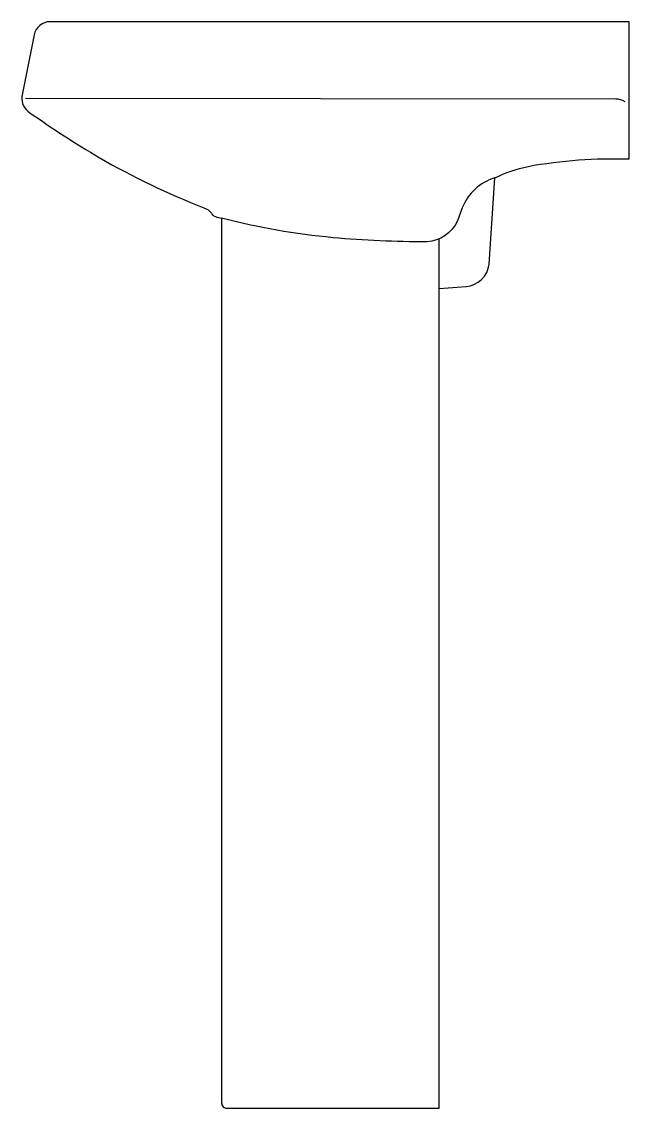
# Model space of a CAD drawing. Header units: millimetres. Extents: x -2937.355 to -2936.908, y 2957.859 to 2958.659.
import ezdxf

# ---------------------------------------------------------------- set-up
doc = ezdxf.new("R2010")
doc.units = ezdxf.units.MM
doc.header["$LTSCALE"] = 10
doc.layers.add('banheiro_louças', color=2, linetype='Continuous')

msp = doc.modelspace()

# ---------------------------------------------------------------- linework, layer by layer
at = {"layer": 'banheiro_louças'}
msp.add_lwpolyline([(-2937.35523, 2958.60407, 0.28655), (-2937.34923, 2958.59207, 0.02097), (-2937.29823, 2958.55907, 0.037667), (-2937.22123, 2958.52207, -0.143554), (-2937.21573, 2958.51807, 0.171171), (-2937.21273, 2958.51557, 0.00221), (-2937.20823, 2958.51439), (-2937.20823, 2957.86307, 0.414214), (-2937.20423, 2957.85907), (-2937.04823, 2957.85907), (-2937.04823, 2958.46257), (-2937.02823, 2958.46407, 0.345567), (-2937.01123, 2958.48057), (-2937.00723, 2958.54407, -0.061322), (-2936.98273, 2958.55257, -0.052402), (-2936.90823, 2958.55807), (-2936.90823, 2958.65907), (-2937.33439, 2958.65907, 0.357511), (-2937.34616, 2958.64942)], format="xyb", close=True, dxfattribs=at)
for points in [[(-2936.91123, 2958.60007, 0.158064), (-2936.91823, 2958.60207), (-2937.35242, 2958.60257)], [(-2937.0311, 2958.52207), (-2937.03456, 2958.51252, -0.281281), (-2937.05723, 2958.49707, -0.024789), (-2937.12623, 2958.50007, -0.039612), (-2937.20823, 2958.51439)]]:
    msp.add_lwpolyline(points, format="xyb", dxfattribs=at)
msp.add_lwpolyline([(-2937.04823, 2958.46257), (-2937.04823, 2958.49907)], dxfattribs=at)
msp.add_arc((-2936.99676, 2958.50876), 0.03682, 106.51708, 158.81526, dxfattribs=at)

doc.saveas('drawing.dxf')
